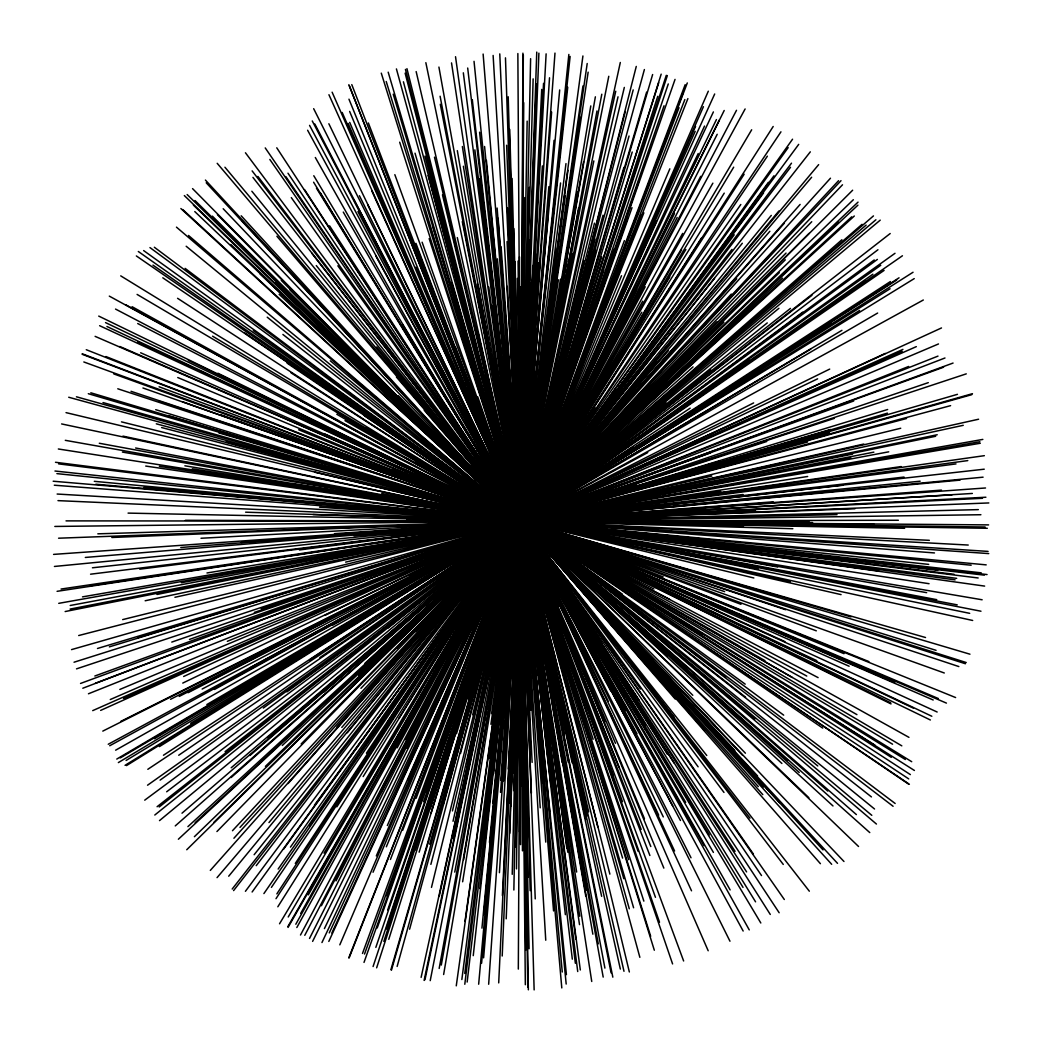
<?xml version="1.0" encoding="UTF-8"?>
<svg xmlns="http://www.w3.org/2000/svg" width="1042" height="1042" viewBox="0 0 1042 1042"><rect width="100%" height="100%" fill="white"/><g stroke="black" fill="none" stroke-linecap="round" stroke-linejoin="round"><path stroke-width="1.5" d="M520.531 844.619L520.088 295.303M519.554 831.946L522.915 53.168M518.317 969.086L523.318 55.135M523.735 102.702L520.753 521.169L516.116 847.38M516.454 868.911L524.712 197.563M527.161 121.132L516.22 778.074M513.862 890.011L523.462 376.227M515.543 785.199L530.612 58.691M512.221 874.316L520.753 521.169L533.139 78.866M513.693 790.578L529.271 187.378M513.641 773.346L529.375 239.738M510.906 806.287L536.76 52.1M509.798 833.261L536.33 83.738M506.204 918.81L530.339 282.642M509.877 803.056L538.896 53.168M502.205 956.009L530.586 286.42M498.701 982.893L532.749 265.515M502.387 895.495L541.723 89.43M508.288 768.97L543.546 83.36M546.125 53.858L520.753 521.169L500.759 780.132M512.286 674.161L535.484 253.688M535.249 264.694L520.753 521.169L507.754 676.779M534.312 289.038L520.753 521.169L483.605 957.832M499.431 872.675L542.374 165.886M503.586 780.888L549.525 77.785M488.659 984.247L538.649 262.779M554.982 53.09L520.753 521.169L481.599 963.238M500.512 792.376L540.03 262.936M505.526 722.549L551.622 112.08M548.873 186.661L520.753 521.169L483.801 914.589M554.057 140.318L520.753 521.169L481.938 928.148M548.209 213.219L520.753 521.169L489.453 842.405M478.656 984.208L559.684 89.951M492.775 803.395L520.753 521.169L568.854 54.444M555.139 193.773L493.634 773.776M570.117 56.45L520.753 521.169L473.25 955.657M567.734 87.215L520.753 521.169L479.763 888.618M467.155 982.059L560.583 182.975M464.797 984.273L520.753 521.169L565.975 163.607M480.023 851.223L520.753 521.169L556.194 249.598M464.784 973.436L520.753 521.169L582.921 55.968M461.853 979.532L520.753 521.169L565.337 195.74M488.932 758.263L567.942 170.328M456.266 985.836L546.034 341.906M465.006 921.428L520.753 521.169L582.947 85.965M587.206 63.51L520.753 521.169L491.563 713.588M490.912 724.268L576.604 138.508M580.342 117.303L520.753 521.169L462.635 881.779M588.144 72.159L520.753 521.169L443.632 974.517M558.434 279.816L520.753 521.169L441.287 965.074M560.479 279.139L520.753 521.169L439.164 968.461M551.257 336.384L520.753 521.169L478.122 752.689M463.612 859.676L590.788 105.919M577.177 191.871L520.753 521.169L454.755 872.115M583.572 161.77L520.753 521.169L424.993 979.688M595.373 96.815L520.753 521.169L424.107 980.444M566.965 261.008L520.753 521.169L452.671 838.002M562.042 291.526L520.753 521.169L421.124 977.383M559.424 307.143L520.753 521.169L472.104 739.898M543.846 395.178L520.753 521.169L466.608 763.565M578.61 208.022L520.753 521.169L453.023 821.278M596.988 110.96L520.753 521.169L452.449 810.923M601.794 94.223L520.753 521.169L431.479 887.406M430.216 980.639L573.126 253.519M490 675.815L608.775 76.287M593.836 160.937L520.753 521.169L478.604 693.529M439.203 896.42L620.303 62.494M472.573 739.364L615.731 91.24M500.72 608.281L618.023 96.802M624.327 87.424L520.753 521.169L472.703 714.682M583.82 260.643L520.753 521.169L460.538 753.444M594.474 223.17L520.753 521.169L409.61 929.203M636.271 66.427L520.753 521.169L397.132 966.442M625.291 111.533L520.753 521.169L429.656 844.241M588.483 260.318L520.753 521.169L479.672 665.551M430.867 864.378L633.197 89.899M594.93 239.035L520.753 521.169L391.44 970.167M592.025 252.229L520.753 521.169L390.919 969.659M603.044 215.212L520.753 521.169L467.858 698.492M584.288 285.69L520.753 521.169L431.049 813.125M577.073 314.671L520.753 521.169L415.276 849.972M443.293 804.307L644.386 69.54M596.05 250.393L520.753 521.169L383.847 941.421M629.042 136.02L520.753 521.169L373.075 966.546M623.911 167.371L520.753 521.169L375.836 947.399M646.639 92.1L520.753 521.169L428.509 790.292M652.631 74.529L520.753 521.169L423.573 801.65M456.487 733.75L632.22 152.002M419.131 852.187L601.807 256.749M430.385 808.67L661.175 74.151M388.77 939.311L658.7 82.735M376.644 967.836L657.749 96.32M666.294 75.324L520.753 521.169L425.891 791.673M667.349 75.558L520.753 521.169L387.051 895.912M386.243 929.112L603.683 269.904M668.274 83.946L520.753 521.169L364.518 954.055M387.715 909.94L570.3 375.758M614.22 249.038L520.753 521.169L445.103 729.595M664.054 105.75L520.753 521.169L362.499 953.456M638.486 182.194L520.753 521.169L402.655 830.344M675.047 79.387L520.753 521.169L390.437 859.481M377.204 927.966L627.479 218.156M364.01 962.417L632.012 207.658M624.379 240.65L520.753 521.169L348.796 957.832M416.097 798.276L685.154 84.702M682.731 93.663L520.753 521.169L386.348 846.794M687.29 82.943L520.753 521.169L373.036 872.245M679.032 107.665L520.753 521.169L339.809 944.847M684.854 99.576L520.753 521.169L376.318 855.938M632.507 235.505L520.753 521.169L387.324 825.524M349.135 957.872L641.13 214.717M555.998 431.766L520.753 521.169L328.816 941.434M687.876 98.625L520.753 521.169L331.864 933.007M643.865 212.829L520.753 521.169L424.667 728.215M621.514 275.713L520.753 521.169L406.732 748.377M669.85 168.817L520.753 521.169L309.513 938.451M407.735 780.237L708.299 91.201M703.428 106.688L520.753 521.169L336.019 880.881M695.561 126.382L520.753 521.169L372.906 807.029M695.183 131.331L520.753 521.169L321.405 905.732M656.564 220.878L520.753 521.169L304.785 935.325M714.682 93.988L520.753 521.169L405.69 739.612M329.259 932.903L704.535 126.056M648.723 247.201L520.753 521.169L449.857 652.618M321.952 942.554L713.392 111.911M324.414 928.604L698.218 153.526M716.44 119.569L520.753 521.169L296.827 927.523M574.937 410.717L520.753 521.169L295.811 924.241M719.306 120.077L520.753 521.169L300.656 913.469M312.613 941.382L724.203 110.478M636.519 289.142L520.753 521.169L288.035 927.432M426.295 709.862L674.487 213.532M611.55 340.877L520.753 521.169L287.918 926.507M717.209 134.288L520.753 521.169L468.21 611.524M381.033 792.441L677.17 217.491M700.706 176.332L520.753 521.169L288.217 916.986M736.512 110.296L520.753 521.169L433.876 667.961M300.487 935.026L645.232 286.758M397.158 747.804L745.121 108.954M642.693 301.203L520.753 521.169L279.543 923.785M682.666 233.395L520.753 521.169L363.137 776.603M308.276 894.87L712.871 183.158M641.807 312.222L520.753 521.169L399.073 717.925M751.673 129.781L520.753 521.169L467.845 605.884M324.023 853.138L681.611 249.885M733.685 167.176L520.753 521.169L277.823 906.787M685.883 249.481L520.753 521.169L276 898.686M669.772 277.003L520.753 521.169L369.102 753.744M724.242 193.135L520.753 521.169L295.303 863.414M701.318 238.162L520.753 521.169L387.494 721.976M773.19 126.486L520.753 521.169L366.445 753.158M336.827 806.847L744.144 174.235M276.859 893.88L595.034 407.643M560.531 460.981L520.753 521.169L271.402 887.393M780.953 131.826L520.753 521.169L263.9 893.58M767.381 156.17L520.753 521.169L309.409 825.733M740.81 204.479L278.149 869.054M290.431 847.133L520.753 521.169L792.558 139.198M788.169 147.599L520.753 521.169L283.502 849.295M615.262 389.2L520.753 521.169L252.112 891.991M314.423 805.166L768.384 182.363M773.959 175.798L520.753 521.169L245.417 891.301M798.706 144.369L520.753 521.169L256.228 865.655M763.552 192.965L520.753 521.169L490.222 558.812M734.232 234.802L520.753 521.169L228.706 876.205M791.503 163.177L520.753 521.169L470.398 582.139M790.513 167.28L520.753 521.169L217.049 877.638M233.59 890.597L731.966 249.429M672.65 326.667L520.753 521.169L288.087 783.571M232.197 889.021L810.311 151.845M742.321 243.255L520.753 521.169L210.302 870.409M254.131 854.727L714.525 278.344M347.299 732.76L771.301 215.394M778.882 210.992L520.753 521.169L336.879 726.899M268.966 822.568L818.647 164.636M811.64 177.244L520.753 521.169L233.916 838.237M656.304 362.447L520.753 521.169L239.96 827.426M769.856 231.272L520.753 521.169L232.483 830.721M341.789 727.433L668.534 350.555M800.113 204.44L520.753 521.169L415.654 631.647M784.131 223.431L520.753 521.169L360.936 688.319M736.72 278.839L520.753 521.169L396.611 648.567M830.474 178.208L520.753 521.169L216.931 831.542M731.315 294.078L520.753 521.169L186.739 849.738M838.563 180.696L520.753 521.169L214.001 822.19M780.666 243.971L520.753 521.169L357.914 680.452M841.011 180.67L520.753 521.169L371.03 664.627M842.509 184.786L520.753 521.169L358.735 675.346M811.731 221.725L520.753 521.169L195.128 822.698M716.753 321.822L520.753 521.169L187.899 826.645M301.177 743.936L642.341 397.836M786.033 253.076L520.753 521.169L231.103 777.553M809.061 233.395L520.753 521.169L175.251 825.915M852.643 190.217L520.753 521.169L182.011 813.19M692.149 351.258L520.753 521.169L159.504 820.614M785.316 259.797L520.753 521.169L388.106 628.026M723.916 322.304L520.753 521.169L159.205 806.99M677.118 369.128L520.753 521.169L348.849 656.46M194.398 836.7L853.359 199.712M265.41 766.365L779.234 272.757M858.035 202.135L520.753 521.169L157.095 806.716M282.291 745.46L838.341 222.285M857.918 205.144L520.753 521.169L225.072 751.634M178.377 839.227L782.503 278.149M759.813 300.838L520.753 521.169L166.655 791.79M851.705 216.814L520.753 521.169L144.721 800.165M365.026 663.22L854.31 216.007M693.047 366.875L520.753 521.169L286.954 691.875M586.451 462.752L520.753 521.169L263.313 708.065M841.91 239.738L520.753 521.169L160.09 780.132M323.58 692.357L862.047 224.33M249.885 755.554L873.457 215.902M267.703 737.723L866.123 225.098M231.194 767.772L618.232 438.07M875.905 219.758L520.753 521.169L147.547 785.212M880.229 220.136L520.753 521.169L178.716 755.242M778.921 308.302L520.753 521.169L319.868 657.606M666.138 402.941L520.753 521.169L147.821 769.309M154.789 815.026L767.251 322.929M710.826 370.001L520.753 521.169L309.604 659.938M790.448 308.419L520.753 521.169L163.464 755.242M722.093 363.997L520.753 521.169L159.374 746.632M890.194 233.525L520.753 521.169L125.053 765.323M811.926 295.329L520.753 521.169L190.686 723.304M877.937 249.754L520.753 521.169L497.347 535.484M802.783 312.092L520.753 521.169L126.095 760.465M874.225 259.966L520.753 521.169L118.358 762.588M877.377 259.419L520.753 521.169L154.398 738.739M895.013 253.297L520.753 521.169L120.26 757.938M880.751 265.28L520.753 521.169L116.769 759.071M749.237 360.272L520.753 521.169L206.85 704.561M872.896 274.215L520.753 521.169L115.636 750.188M865.264 281.093L520.753 521.169L440.388 565.78M902.437 255.772L520.753 521.169L332.828 625.122M884.098 270.399L520.753 521.169L109.736 745.746M690.169 408.164L520.753 521.169L250.549 667.635M633.184 447.031L520.753 521.169L202.148 689.049M890.376 281.561L520.753 521.169L188.042 692.709M899.051 277.81L520.753 521.169L179.211 696.421M896.693 280.038L520.753 521.169L170.549 699.299M831.36 322.356L520.753 521.169L102.793 731.106M913.053 272.249L520.753 521.169L120.677 721.442M890.089 288.751L520.753 521.169L409.753 575.562M859.611 310.451L520.753 521.169L324.87 615.418M126.499 765.596L694.923 413.023M250.666 687.342L914.251 278.605M841.923 330.327L520.753 521.169L183.639 676.492M810.715 349.135L520.753 521.169L425.214 564.803M877.638 313.043L520.753 521.169L100.644 710.397M214.496 689.465L923.316 300.005M108.251 744.262L647.746 452.567M753.627 402.915L520.753 521.169L123.516 698.427M829.692 369.089L520.753 521.169L92.712 710.631M182.754 683.083L817.618 378.819M885.283 353.446L520.753 521.169L110.27 699.534M941.499 327.943L520.753 521.169L119.83 689.452M666.346 455.067L520.753 521.169L227.338 641.325M902.919 349.396L520.753 521.169L88.453 693.777M902.19 351.362L520.753 521.169L82.8 688.228M916.322 346.634L520.753 521.169L95.395 683.265M938.503 343.951L520.753 521.169L80.534 683.448M908.637 366.458L520.753 521.169L189.462 639.436M937.995 356.103L520.753 521.169L171.774 642.093M944.977 357.992L520.753 521.169L254.313 612.422M953.065 363.059L520.753 521.169L261.268 608.541M94.848 676.011L943.57 367.214M853.698 400.988L520.753 521.169L76.522 668.86M710.553 452.892L520.753 521.169L74.034 662.217M928.292 382.648L520.753 521.169L109.345 646.874M672.025 470.645L520.753 521.169L97.479 648.489M966.273 373.857L520.753 521.169L71.533 649.609M834.421 418.337L520.753 521.169L78.684 635.542M766.743 441.482L520.753 521.169L122.682 619.599M636.87 485.129L520.753 521.169L345.631 562.12M138.182 637.626L887.654 409.506M720.256 461.007L520.753 521.169L174.926 597.287M830.552 429.447L520.753 521.169L457.933 534.911M887.419 413.14L520.753 521.169L145.164 600.765M957.455 394.332L520.753 521.169L157.016 594.448M829.51 432.482L520.753 521.169L65.151 611.55M972.46 393.681L520.753 521.169L306.231 563.318M971.821 394.657L520.753 521.169L70.101 609.075M807.615 441.99L520.753 521.169L70.218 605.493M950.591 405.651L520.753 521.169L181.347 582.712M906.553 418.506L520.753 521.169L58.743 603.344M900.731 428.249L520.753 521.169L82.513 596.871M711.829 476.038L520.753 521.169L206.98 572.97M863.766 444.048L520.753 521.169L57.076 591.322M978.594 419.223L520.753 521.169L299.432 549.955M963.251 425.318L520.753 521.169L139.745 569.192M937.214 434.748L520.753 521.169L90.563 574.194M935.638 436.285L520.753 521.169L392.456 535.679M852.564 454.104L520.753 521.169L92.438 567.786M873.86 452.15L520.753 521.169L54.431 566.457M850.832 457.881L520.753 521.169L353.915 535.744M888.722 451.824L520.753 521.169L85.327 557.457M982.84 439.411L520.753 521.169L180.8 547.493M979.871 441.73L520.753 521.169L241.223 542.387M980.314 443.254L520.753 521.169L53.585 554.396M807.667 476.481L520.753 521.169L334.495 533.647M89.964 585.799L621.944 506.008M61.035 589.056L720.751 491.446M901.239 466.555L520.753 521.169L201.002 538.258M984.351 455.68L520.753 521.169L111.807 537.49M967.784 460.603L520.753 521.169L97.831 533.83M956.009 463.911L520.753 521.169L54.822 526.444M743.063 494.494L520.753 521.169L429.2 521.99M904.039 477.054L520.753 521.169L66.037 520.883M984.247 469.187L520.753 521.169L185.385 520.31M843.043 485.246L520.753 521.169L128.075 513.107M920.151 481.196L520.753 521.169L313.004 514.566M983.088 477.171L520.753 521.169L245.612 512.182M960.034 480.115L520.753 521.169L57.987 500.629M773.177 501.801L520.753 521.169L57.141 494.038M941.46 490.118L520.753 521.169L53.181 481.222M985.524 487.982L520.753 521.169L95.838 484.23M972.355 493.452L520.753 521.169L143.991 487.317M951.971 494.859L520.753 521.169L56.906 473.628M985.901 497.229L520.753 521.169L54.979 471.023M982.476 498.297L520.753 521.169L55.5 462.283M755.463 510.593L520.753 521.169L145.724 466.061M988.819 502.947L520.753 521.169L159.4 466.334M58.573 538.206L854.922 508.757M978.334 509.616L520.753 521.169L58.339 448.985M837.052 514.657L520.753 521.169L192.288 468.783M980.9 514.722L520.753 521.169L292.984 483.996M432 521.339L898.347 520.258M809.269 522.068L520.753 521.169L184.864 465.8M812.604 522.55L520.753 521.169L122.409 452.072M988.597 524.894L520.753 521.169L65.294 440.323M406.797 520.062L874.29 524.439M985.12 527.005L520.753 521.169L360.076 492.332M987.308 528.281L520.753 521.169L99.303 443.254M904.625 528.281L520.753 521.169L489.636 515.321M743.61 525.884L520.753 521.169L135.59 447.995M792.845 528.711L520.753 521.169L381.776 493.439M929.334 540.329L520.753 521.169L61.621 423.938M968.226 545.044L520.753 521.169L122.917 436.116M988.077 551.4L520.753 521.169L458.206 507.454M319.581 507.18L988.741 553.589M54.314 485.207L934.479 552.937M94.301 481.326L986.188 564.868M971.157 565.207L520.753 521.169L315.127 472.3M928.683 564.386L520.753 521.169L66.037 412.632M981.225 572.84L520.753 521.169L121.484 421.867M987.061 574.559L520.753 521.169L161.588 427.546M984.377 575.158L520.753 521.169L156.3 423.82M937.696 570.326L520.753 521.169L226.179 441.964M954.042 574.285L520.753 521.169L68.72 397.249M58.599 463.872L978.164 577.971M956.686 578.362L520.753 521.169L76.431 396.794M955.11 579.86L520.753 521.169L103.028 402.564M878.588 570.899L520.753 521.169L218.833 432.886M984.638 586.099L520.753 521.169L88.309 393.694M929.06 583.702L520.753 521.169L90.823 392.795M982.137 599.775L520.753 521.169L168.166 415.589M926.651 592.651L520.753 521.169L155.701 409.675M777.658 566.978L520.753 521.169L117.772 388.783M936.758 599.658L520.753 521.169L131.018 391.31M957.233 604.868L520.753 521.169L142.936 387.976M676.388 551.257L520.753 521.169L182.35 401.704M980.978 611.224L520.753 521.169L221.399 415.016M758.25 569.088L520.753 521.169L113.76 373.896M969.685 613.334L520.753 521.169L83.829 361.965M972.668 620.472L520.753 521.169L159.087 386.777M790.344 581.84L520.753 521.169L82.188 354.28M841.076 594.617L520.753 521.169L82.266 353.798M753.861 577.971L520.753 521.169L86.278 349.721M925.53 637.522L520.753 521.169L105.893 356.533M850.975 616.89L520.753 521.169L391.727 469.577M969.959 654.194L520.753 521.169L177.752 377.53M936.068 650.338L520.753 521.169L119.791 346.491M966.234 662.543L520.753 521.169L324.023 433.602M965.413 663.741L520.753 521.169L99.641 325.703M159.061 401.235L958.848 666.567M785.642 609.739L520.753 521.169L138.039 342.076M724.659 591.648L520.753 521.169L362.577 446.393M944.299 672.989L520.753 521.169L105.529 322.603M816.316 630.827L520.753 521.169L98.73 316.091M740.979 604.321L520.753 521.169L217.921 373.244M663.272 576.994L520.753 521.169L137.713 323.528M868.872 661.566L520.753 521.169L115.532 309.07M955.618 697.554L520.753 521.169L109.306 296.123M298.663 429.773L844.007 653.66M938.321 698.531L520.753 521.169L125.782 304.798M946.436 703.103L520.753 521.169L132.06 306.7M822.073 650.026L520.753 521.169L345.019 420.629M894.752 682.627L520.753 521.169L336.787 414.247M95.109 336.358L933.202 700.003M140.631 352.769L849.126 666.242M718.511 611.172L520.753 521.169L336.279 411.707M784.939 641.611L520.753 521.169L365.351 427.624M937.162 712.012L520.753 521.169L120.729 275.87M106.922 326.485L816.772 660.628M931.822 716.258L520.753 521.169L291.005 372.802M913.456 708.182L520.753 521.169L364.4 415.797M188.276 360.298L930.376 719.983M890.715 702.803L520.753 521.169L244.44 332.763M891.014 703.923L520.753 521.169L136.346 255.941M653.907 589.004L520.753 521.169L152.953 265.124M669.654 599.397L520.753 521.169L138.312 251.5M818.1 677.626L520.753 521.169L253.284 330.509M635.568 582.569L520.753 521.169L154.333 247.241M806.769 676.063L520.753 521.169L185.111 268.38M414.99 462.296L908.937 737.345M764.997 660.654L520.753 521.169L267.221 317.185M856.928 714.63L520.753 521.169L186.179 246.251M792.285 677.495L520.753 521.169L176.463 227.143M137.088 294.417L901.812 745.851M212.581 336.188L892.577 744.209M911.711 761.702L520.753 521.169L180.878 208.543M905.355 759.514L520.753 521.169L279.152 294.313M702.816 634.812L520.753 521.169L260.07 273.968M874.954 745.147L520.753 521.169L194.776 211.565M914.407 770.468L520.753 521.169L230.868 244.492M891.301 757.339L520.753 521.169L193.382 205.079M177.57 298.299L910.356 774.597M908.728 778.908L520.753 521.169L184.33 195.57M287.071 363.111L909.379 784.274M162.799 277.81L908.442 784.001M822.724 728.097L520.753 521.169L275.661 282.773M143.64 250.575L622.4 594.214M745.199 684.151L520.753 521.169L187.143 194.541M149.957 247.579L783.688 715.151M895.156 803.486L520.753 521.169L195.023 200.546M725.74 677.157L520.753 521.169L212.36 216.137M893.098 806.287L520.753 521.169L290.08 290.08M282.89 334.443L745.603 697.215M871.438 796.922L520.753 521.169L281.249 280.402M874.538 808.996L520.753 521.169L217.4 214.652M817.788 765.961L520.753 521.169L398.2 395.686M871.802 815.339L520.753 521.169L241.978 220.474M330.288 360.819L738.583 704.626M754.903 719.084L520.753 521.169L241.184 215.785M876.439 824.053L520.753 521.169L474.631 469.213M188.511 235.453L591.322 581.723M856.381 814.583L520.753 521.169L424.25 410.248M546.269 543.559L520.753 521.169L396.429 377.048M827.765 791.073L520.753 521.169L276.898 236.247M869.77 832.584L520.753 521.169L420.395 403.488M787.7 760.347L520.753 521.169L217.192 163.307M769.869 744.652L520.753 521.169L472.195 463.612M799.24 772.5L520.753 521.169L224.929 167.228M832.988 805.948L520.753 521.169L455.015 442.134M182.767 209.572L667.232 656.147M781.891 763.473L520.753 521.169L376.67 346.986M808.852 797.716L520.753 521.169L251.838 191.246M858.543 846.482L520.753 521.169L316.273 265.554M192.549 188.615L692.8 695.301M745.421 753.197L520.753 521.169L252.932 177.374M514.813 515.008L622.295 626.216M223.183 208.726L715.463 725.831M843.968 861.487L520.753 521.169L252.125 170.888M742.438 755.124L520.753 521.169L257.895 176.437M534.872 536.252L520.753 521.169L245.443 152.77M734.844 750.448L520.753 521.169L337.842 265.801M206.225 182.793L757.586 775.951M205.417 180.071L837.521 863.349M779.624 802.627L520.753 521.169L291.304 197.602M823.024 849.907L520.753 521.169L269.839 159.452M763.33 787.088L520.753 521.169L265.228 147.912M831.672 864.3L520.753 521.169L285.821 176.58M758.289 786.593L520.753 521.169L287.983 173.206M762.796 794.642L520.753 521.169L276.755 147.795M704.822 730.377L520.753 521.169L304.498 189.553M820.406 863.688L520.753 521.169L329.585 225.827M645.219 663.715L520.753 521.169L316.455 188.172M675.229 699.052L520.753 521.169L320.337 192.835M706.776 755.489L520.753 521.169L343.274 212.073M673.992 717L520.753 521.169L307.611 130.237M311.701 253.076L809.334 891.197M450.457 430.138L749.979 818.152M783.271 864.43L520.753 521.169L357.94 211.643M723.982 792.441L520.753 521.169L312.261 120.963M698.114 766.821L520.753 521.169L354.111 200.207M640.491 689.036L520.753 521.169L314.814 124.011M611.042 650.013L520.753 521.169L313.668 108.681M753.444 854.101L520.753 521.169L359.412 195.701M784.313 899.507L520.753 521.169L367.657 204.701M761.52 875.554L520.753 521.169L371.968 191.285M602.12 643.826L520.753 521.169L328.933 94.718M639.033 700.003L520.753 521.169L332.124 92.191M779.169 912.753L520.753 521.169L342.18 112.471M735.079 851.34L520.753 521.169L348.119 123.438M746.593 871.894L520.753 521.169L349.695 122.396M770.272 914.446L520.753 521.169L349.617 111.416M674.083 762.978L520.753 521.169L415.758 267.247M667.909 754.278L520.753 521.169L348.966 99.172M482.446 460.16L667.492 754.343M755.567 901.838L520.753 521.169L348.849 84.689M313.603 182.207L645.376 724.633M743.011 887.38L520.753 521.169L349.33 85.744M402.329 324.296L709.224 834.837M313.785 175.733L645.558 729.53M760.816 922.991L520.753 521.169L408.256 231.767M685.701 802.34L520.753 521.169L368.36 122.969M713.405 852.408L520.753 521.169L434.592 295.772M478.929 448.021L567.33 602.602M730.142 889.907L520.753 521.169L417.985 250.64M315.322 157.511L704.053 845.648M749.25 929.894L520.753 521.169L415.94 243.32M624.992 710.683L520.753 521.169L455.237 346.686M375.915 256.15L636.975 733.685M743.154 931.04L520.753 521.169L422.101 242.2M672.663 805.792L520.753 521.169L429.148 238.631M309.565 125.366L680.465 820.51M610.729 690.885L520.753 521.169L386.217 81.51M691.028 857.787L520.753 521.169L393.238 94.197M729.973 941.226L520.753 521.169L433.212 227.443M487.265 452.358L608.215 701.253M328.855 123.751L663.285 816.915M658.7 815.17L520.753 521.169L388.184 72.172M674.578 850.988L520.753 521.169L415.016 153.174M691.523 890.806L520.753 521.169L396.416 68.915M558.447 605.61L520.753 521.169L428.132 175.59M708.182 950.76L520.753 521.169L403.41 81.784M615.496 743.337L520.753 521.169L424.954 156.105M605.246 721.52L520.753 521.169L443.723 224.772M644.451 818.725L520.753 521.169L405.143 73.187M663.845 868.103L520.753 521.169L405.442 69.423M650.807 846.534L520.753 521.169L442.485 194.841M619.091 767.472L520.753 521.169L434.488 157.16M641.156 829.445L520.753 521.169L425.852 62.676M351.779 84.623L649.882 855.495M477.536 404.439L683.63 960.984M394.84 174.665L613.074 775.222M622.478 801.676L520.753 521.169L440.297 104.304M655.457 897.318L520.753 521.169L440.102 96.229M599.71 742.099L520.753 521.169L477.392 283.945M638.095 851.275L520.753 521.169L497.907 383.664M477.731 396.794L659.521 922.222M672.585 963.928L520.753 521.169L463.39 166.264M593.145 739.26L520.753 521.169L462.374 146.531M643.852 901.122L520.753 521.169L451.525 62.911M399.685 142.194L628.652 859.637M650.677 936.289L520.753 521.169L455.523 56.711M381.281 73.135L654.324 950.226M622.595 858.1L520.753 521.169L488.789 287.045M633.601 907.777L520.753 521.169L479.32 178.677M451.798 282.786L623.806 878.745M629.277 908.78L520.753 521.169L479.607 132.204M574.676 715.424L520.753 521.169L484.582 146.492M639.853 957.324L520.753 521.169L486.406 160.325M609.87 874.121L520.753 521.169L497.412 258.833M406.927 68.642L597.756 826.788M629.342 971.965L520.753 521.169L483.123 54.054M416.162 71.585L588.691 811.874M623.989 971.287L520.753 521.169L497.125 208.035M477.978 332.398L560.544 696.72M587.141 815.899L520.753 521.169L498.141 218.26M457.308 237.576L620.342 969.086M585.812 819.507L520.753 521.169L501.098 246.511M601.651 896.328L520.753 521.169L507.311 286.355M572.162 762.861L520.753 521.169L507.063 241.614M564.425 734.089L520.753 521.169L499.769 53.897M612.826 977.162L520.753 521.169L507.467 207.71M611.094 972.876L520.753 521.169L506.646 145.255M568.255 762.314L520.753 521.169L505.474 57.844M462.296 221.62L546.112 651.211M604.907 968.109L520.753 521.169L514.032 305.593M598.277 943.87L520.753 521.169L509.733 129.429M478.135 285.573L603.188 977.096M438.916 67.066L576.317 830.174M586.399 890.155L520.753 521.169L513.875 228.576M566.666 781.878L520.753 521.169L517.327 278.383M592.859 934.192L520.753 521.169L517.861 53.559M585.734 895.99L520.753 521.169L519.502 256.827M457.334 150.621L562.159 762.614M576.656 872.037L520.753 521.169L522.446 850.832M573.048 855.508L520.753 521.169L522.303 743.285M591.739 981.473L520.753 521.169L525.337 984.716M534.65 612.449L520.753 521.169L525.585 911.646M579.73 916.257L520.753 521.169L527.76 987.1M579.508 924.619L520.753 521.169L528.359 989.822M567.799 852.252L520.753 521.169L529.062 948.741M566.822 848.045L520.753 521.169L535.236 898.881M580.316 969.972L520.753 521.169L531.394 793.105M492.475 305.632L575.835 939.246M555.79 790.201L520.753 521.169L530.678 748.99M463.325 72.81L536.487 643.513M577.724 971.535L520.753 521.169L532.123 762.418M474.852 149.866L575.366 963.29M572.318 959.161L520.753 521.169L530.86 710.149M467.689 68.03L549.772 770.181M472.3 99.654L551.049 786.502M565.363 914.668L520.753 521.169L540.238 807.811M474.032 61.335L566.418 974.648M549.707 811.705L520.753 521.169L524.178 565.988M566.184 984.052L520.753 521.169L545.761 842.105M562.263 972.017L520.753 521.169L542.296 782.92M561.794 987.933L520.753 521.169L553.562 910.929M493.127 55.447L545.747 940.21M512.078 281.236L526.08 669.029M508.209 96.763L534.142 989.9M512.104 178.429L530.17 890.663M515.1 261.568L527.968 877.403M518.069 261.034L525.793 950.122M520.479 286.797L520.831 786.111"/></g></svg>
